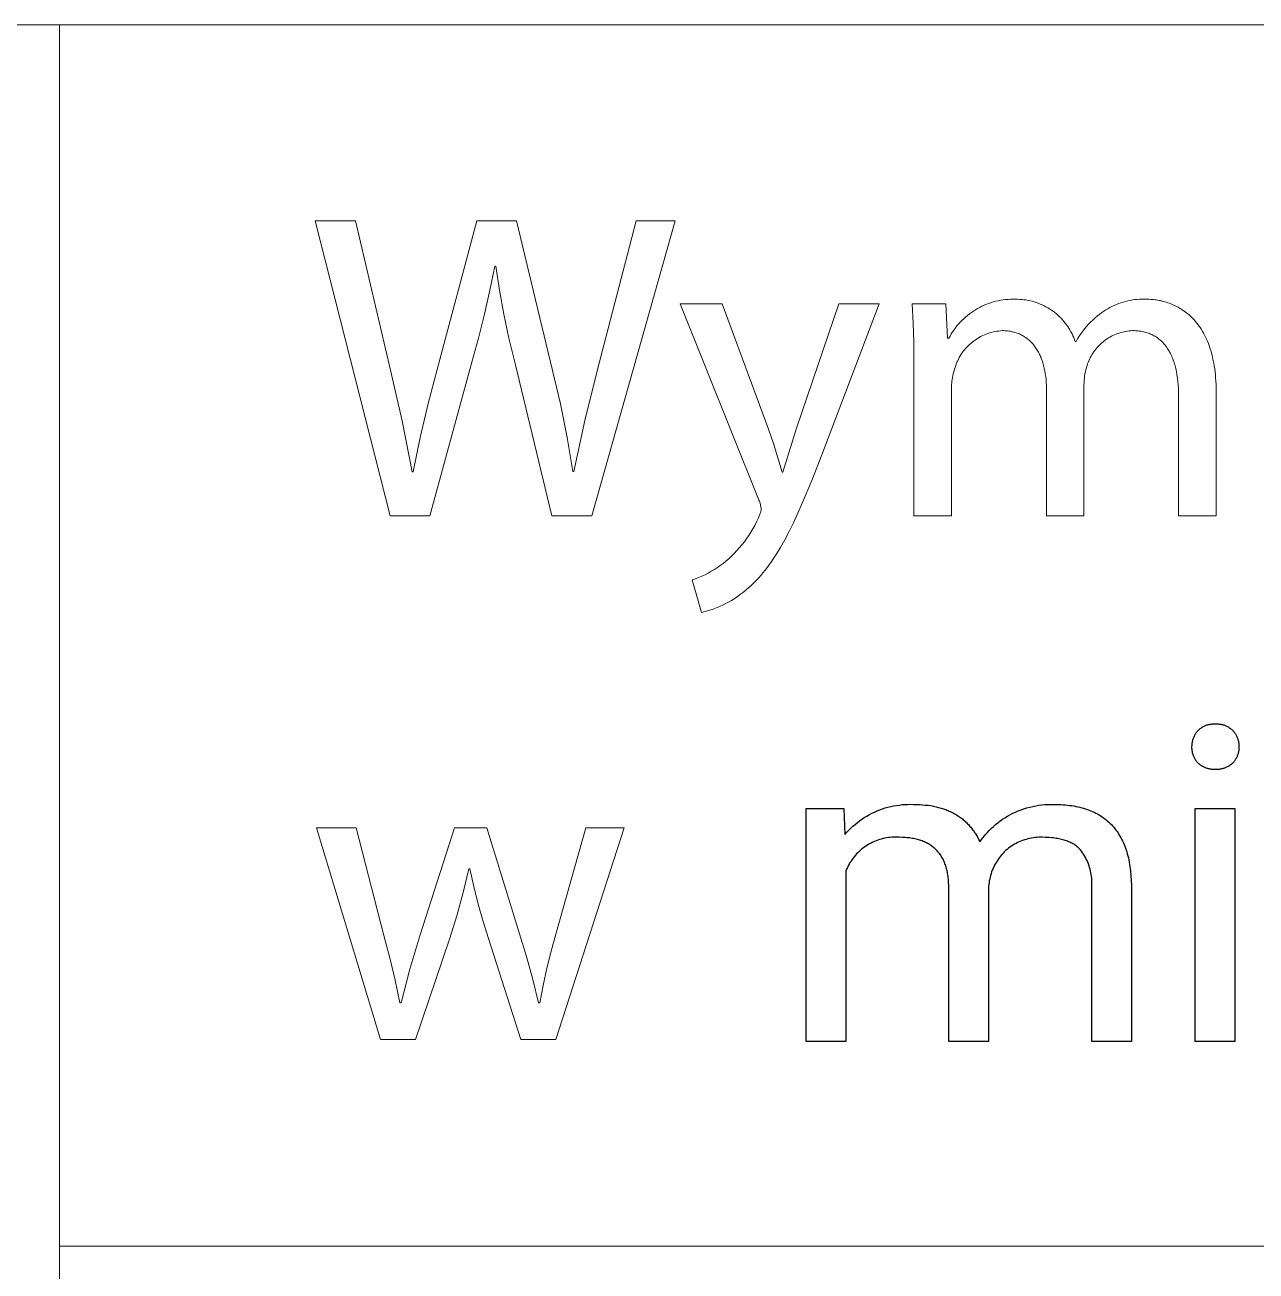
# Model space of a CAD drawing. Header units: millimetres. Extents: x -1893 to 2799, y -925 to 2353.
# Drawn here: x 2380.7 to 2512.9, y -533.9 to -400.1 of the extents above; entities that cross this region are included whole.
import ezdxf

# ---------------------------------------------------------------- set-up
doc = ezdxf.new("R2010")
doc.units = ezdxf.units.MM
doc.header["$MEASUREMENT"] = 0
doc.layers.add('Domyślny', color=7, linetype='Continuous', true_color=0x000000)

msp = doc.modelspace()

# ---------------------------------------------------------------- linework, layer by layer
at = {"layer": 'Domyślny', "color": 18, "lineweight": 15, "true_color": 0x000000}
for p, q in [((2794.13, -400.12), (1025.42, -400.12)), ((2384.37, -793.52), (2384.37, -400.12)), ((2419.89, -452.81), (2411.84, -421.15)), ((2411.84, -421.15), (2416.17, -421.15)), ((2416.17, -421.15), (2419.92, -437.17)), ((2424.95, -437.12), (2429.19, -421.15)), ((2429.19, -421.15), (2433.45, -421.15)), ((2433.45, -421.15), (2437.31, -437.21)), ((2450.5, -421.15), (2441.53, -452.81)), ((2442.14, -437.12), (2446.31, -421.15)), ((2446.31, -421.15), (2450.5, -421.15)), ((2431.11, -426), (2430.6, -428.6)), ((2431.22, -426), (2431.11, -426)), ((2431.62, -428.59), (2431.22, -426)), ((2430.6, -428.6), (2430.03, -431.18)), ((2432.09, -431.18), (2431.62, -428.59)), ((2459.44, -451.03), (2451.03, -430.07)), ((2451.03, -430.07), (2455.53, -430.07)), ((2455.53, -430.07), (2460.52, -443.51)), ((2463.53, -443.42), (2468.05, -430.07)), ((2472.41, -430.07), (2466.22, -446.28)), ((2468.05, -430.07), (2472.41, -430.07)), ((2476.04, -432.12), (2475.93, -430.07)), ((2475.93, -430.07), (2479.55, -430.07)), ((2479.55, -430.07), (2479.73, -433.75)), ((2482.51, -430.84), (2482.74, -430.7)), ((2482.74, -430.7), (2482.96, -430.57)), ((2482.96, -430.57), (2483.2, -430.44)), ((2483.2, -430.44), (2483.43, -430.32)), ((2483.43, -430.32), (2483.67, -430.21)), ((2483.67, -430.21), (2483.92, -430.11)), ((2483.92, -430.11), (2484.17, -430.02)), ((2484.17, -430.02), (2484.42, -429.93)), ((2484.42, -429.93), (2484.67, -429.86)), ((2484.67, -429.86), (2484.93, -429.79)), ((2484.93, -429.79), (2485.18, -429.73)), ((2485.18, -429.73), (2485.44, -429.68)), ((2485.44, -429.68), (2485.7, -429.64)), ((2485.7, -429.64), (2485.97, -429.61)), ((2485.97, -429.61), (2486.23, -429.58)), ((2486.23, -429.58), (2486.49, -429.57)), ((2486.49, -429.57), (2486.76, -429.56)), ((2486.76, -429.56), (2487.02, -429.57)), ((2487.02, -429.57), (2487.25, -429.57)), ((2487.25, -429.57), (2487.48, -429.58)), ((2487.48, -429.58), (2487.7, -429.59)), ((2487.7, -429.59), (2487.93, -429.62)), ((2487.93, -429.62), (2488.15, -429.65)), ((2488.15, -429.65), (2488.38, -429.69)), ((2488.38, -429.69), (2488.6, -429.73)), ((2488.6, -429.73), (2488.82, -429.79)), ((2488.82, -429.79), (2489.04, -429.85)), ((2489.04, -429.85), (2489.26, -429.92)), ((2489.26, -429.92), (2489.47, -430)), ((2489.47, -430), (2489.68, -430.08)), ((2489.68, -430.08), (2489.89, -430.17)), ((2489.89, -430.17), (2490.1, -430.27)), ((2490.1, -430.27), (2490.3, -430.37)), ((2490.3, -430.37), (2490.5, -430.49)), ((2490.5, -430.49), (2490.69, -430.6)), ((2490.69, -430.6), (2490.88, -430.73)), ((2490.88, -430.73), (2491.06, -430.86)), ((2496.5, -430.86), (2496.72, -430.72)), ((2496.72, -430.72), (2496.94, -430.59)), ((2496.94, -430.59), (2497.16, -430.46)), ((2497.16, -430.46), (2497.39, -430.34)), ((2497.39, -430.34), (2497.62, -430.24)), ((2497.62, -430.24), (2497.86, -430.13)), ((2497.86, -430.13), (2498.09, -430.04)), ((2498.09, -430.04), (2498.34, -429.95)), ((2498.34, -429.95), (2498.58, -429.88)), ((2498.58, -429.88), (2498.83, -429.81)), ((2498.83, -429.81), (2499.08, -429.75)), ((2499.08, -429.75), (2499.33, -429.69)), ((2499.33, -429.69), (2499.58, -429.65)), ((2499.58, -429.65), (2499.83, -429.61)), ((2499.83, -429.61), (2500.09, -429.59)), ((2500.09, -429.59), (2500.35, -429.57)), ((2500.35, -429.57), (2500.6, -429.56)), ((2500.6, -429.56), (2500.86, -429.56)), ((2500.86, -429.56), (2501.12, -429.57)), ((2501.12, -429.57), (2501.26, -429.57)), ((2501.26, -429.57), (2501.4, -429.57)), ((2501.4, -429.57), (2501.55, -429.58)), ((2501.55, -429.58), (2501.69, -429.59)), ((2501.69, -429.59), (2501.84, -429.6)), ((2501.84, -429.6), (2501.99, -429.62)), ((2501.99, -429.62), (2502.14, -429.64)), ((2502.14, -429.64), (2502.3, -429.66)), ((2502.3, -429.66), (2502.45, -429.69)), ((2502.45, -429.69), (2502.61, -429.72)), ((2502.61, -429.72), (2502.76, -429.76)), ((2502.76, -429.76), (2502.92, -429.8)), ((2502.92, -429.8), (2503.07, -429.84)), ((2503.07, -429.84), (2503.23, -429.89)), ((2503.23, -429.89), (2503.39, -429.94)), ((2503.39, -429.94), (2503.55, -429.99)), ((2503.55, -429.99), (2503.7, -430.05)), ((2503.7, -430.05), (2503.86, -430.12)), ((2503.86, -430.12), (2504.02, -430.19)), ((2504.02, -430.19), (2504.17, -430.26)), ((2504.17, -430.26), (2504.33, -430.34)), ((2504.33, -430.34), (2504.48, -430.42)), ((2504.48, -430.42), (2504.64, -430.51)), ((2504.64, -430.51), (2504.79, -430.6)), ((2504.79, -430.6), (2504.94, -430.7)), ((2504.94, -430.7), (2505.09, -430.8)), ((2505.09, -430.8), (2505.24, -430.91)), ((2430.03, -431.18), (2429.38, -433.76)), ((2432.64, -433.75), (2432.09, -431.18)), ((2476.11, -434.17), (2476.04, -432.12)), ((2480.92, -432.23), (2481.1, -432.03)), ((2481.1, -432.03), (2481.28, -431.84)), ((2481.28, -431.84), (2481.47, -431.66)), ((2481.47, -431.66), (2481.67, -431.48)), ((2481.67, -431.48), (2481.87, -431.31)), ((2481.87, -431.31), (2482.08, -431.15)), ((2482.08, -431.15), (2482.29, -430.99)), ((2482.29, -430.99), (2482.51, -430.84)), ((2491.06, -430.86), (2491.25, -431)), ((2491.25, -431), (2491.42, -431.14)), ((2491.42, -431.14), (2491.59, -431.29)), ((2491.59, -431.29), (2491.76, -431.45)), ((2491.76, -431.45), (2491.92, -431.61)), ((2491.92, -431.61), (2492.07, -431.77)), ((2492.07, -431.77), (2492.22, -431.95)), ((2492.22, -431.95), (2492.37, -432.12)), ((2492.37, -432.12), (2492.51, -432.3)), ((2494.88, -432.26), (2495.1, -432.02)), ((2495.1, -432.02), (2495.34, -431.8)), ((2495.34, -431.8), (2495.58, -431.57)), ((2495.58, -431.57), (2495.83, -431.36)), ((2495.83, -431.36), (2496.08, -431.16)), ((2496.08, -431.16), (2496.29, -431.01)), ((2496.29, -431.01), (2496.5, -430.86)), ((2505.24, -430.91), (2505.39, -431.02)), ((2505.39, -431.02), (2505.54, -431.14)), ((2505.54, -431.14), (2505.68, -431.26)), ((2505.68, -431.26), (2505.83, -431.39)), ((2505.83, -431.39), (2505.97, -431.53)), ((2505.97, -431.53), (2506.11, -431.67)), ((2506.11, -431.67), (2506.24, -431.82)), ((2506.24, -431.82), (2506.37, -431.97)), ((2506.37, -431.97), (2506.51, -432.13)), ((2506.51, -432.13), (2506.63, -432.3)), ((2480.01, -433.52), (2480.14, -433.29)), ((2480.14, -433.29), (2480.28, -433.07)), ((2480.28, -433.07), (2480.43, -432.85)), ((2480.43, -432.85), (2480.59, -432.64)), ((2480.59, -432.64), (2480.75, -432.43)), ((2480.75, -432.43), (2480.92, -432.23)), ((2483.53, -433.46), (2483.36, -433.55)), ((2483.71, -433.38), (2483.53, -433.46)), ((2483.89, -433.31), (2483.71, -433.38)), ((2484.07, -433.24), (2483.89, -433.31)), ((2484.26, -433.18), (2484.07, -433.24)), ((2484.45, -433.13), (2484.26, -433.18)), ((2484.64, -433.08), (2484.45, -433.13)), ((2484.83, -433.04), (2484.64, -433.08)), ((2485.02, -433), (2484.83, -433.04)), ((2485.21, -432.98), (2485.02, -433)), ((2485.41, -432.95), (2485.21, -432.98)), ((2485.6, -432.94), (2485.41, -432.95)), ((2485.75, -432.94), (2485.6, -432.94)), ((2485.89, -432.95), (2485.75, -432.94)), ((2486.03, -432.96), (2485.89, -432.95)), ((2486.17, -432.97), (2486.03, -432.96)), ((2486.31, -432.99), (2486.17, -432.97)), ((2486.45, -433.01), (2486.31, -432.99)), ((2486.58, -433.03), (2486.45, -433.01)), ((2486.71, -433.06), (2486.58, -433.03)), ((2486.84, -433.09), (2486.71, -433.06)), ((2486.97, -433.13), (2486.84, -433.09)), ((2487.09, -433.17), (2486.97, -433.13)), ((2487.21, -433.21), (2487.09, -433.17)), ((2487.33, -433.25), (2487.21, -433.21)), ((2487.45, -433.3), (2487.33, -433.25)), ((2487.56, -433.35), (2487.45, -433.3)), ((2487.67, -433.41), (2487.56, -433.35)), ((2487.78, -433.47), (2487.67, -433.41)), ((2487.89, -433.53), (2487.78, -433.47)), ((2492.51, -432.3), (2492.64, -432.49)), ((2492.64, -432.49), (2492.76, -432.68)), ((2492.76, -432.68), (2492.88, -432.87)), ((2492.88, -432.87), (2492.99, -433.07)), ((2492.99, -433.07), (2493.1, -433.27)), ((2493.1, -433.27), (2493.19, -433.48)), ((2493.19, -433.48), (2493.28, -433.69)), ((2493.87, -433.55), (2494.06, -433.28)), ((2494.06, -433.28), (2494.25, -433.01)), ((2494.25, -433.01), (2494.45, -432.76)), ((2494.45, -432.76), (2494.66, -432.5)), ((2494.66, -432.5), (2494.88, -432.26)), ((2497.49, -433.47), (2497.33, -433.55)), ((2497.66, -433.39), (2497.49, -433.47)), ((2497.83, -433.32), (2497.66, -433.39)), ((2498, -433.26), (2497.83, -433.32)), ((2498.17, -433.2), (2498, -433.26)), ((2498.34, -433.14), (2498.17, -433.2)), ((2498.52, -433.1), (2498.34, -433.14)), ((2498.7, -433.06), (2498.52, -433.1)), ((2498.88, -433.02), (2498.7, -433.06)), ((2499.06, -432.99), (2498.88, -433.02)), ((2499.24, -432.97), (2499.06, -432.99)), ((2499.42, -432.95), (2499.24, -432.97)), ((2499.6, -432.94), (2499.42, -432.95)), ((2499.76, -432.94), (2499.6, -432.94)), ((2499.91, -432.95), (2499.76, -432.94)), ((2500.06, -432.96), (2499.91, -432.95)), ((2500.21, -432.97), (2500.06, -432.96)), ((2500.35, -432.99), (2500.21, -432.97)), ((2500.49, -433.01), (2500.35, -432.99)), ((2500.63, -433.03), (2500.49, -433.01)), ((2500.77, -433.06), (2500.63, -433.03)), ((2500.91, -433.09), (2500.77, -433.06)), ((2501.04, -433.13), (2500.91, -433.09)), ((2501.17, -433.17), (2501.04, -433.13)), ((2501.3, -433.21), (2501.17, -433.17)), ((2501.42, -433.26), (2501.3, -433.21)), ((2501.54, -433.31), (2501.42, -433.26)), ((2501.66, -433.36), (2501.54, -433.31)), ((2501.78, -433.42), (2501.66, -433.36)), ((2501.9, -433.48), (2501.78, -433.42)), ((2502.01, -433.55), (2501.9, -433.48)), ((2506.63, -432.3), (2506.76, -432.47)), ((2506.76, -432.47), (2506.88, -432.65)), ((2506.88, -432.65), (2507, -432.83)), ((2507, -432.83), (2507.12, -433.02)), ((2507.12, -433.02), (2507.23, -433.22)), ((2507.23, -433.22), (2507.34, -433.42)), ((2507.34, -433.42), (2507.44, -433.63)), ((2429.38, -433.76), (2428.67, -436.31)), ((2433.26, -436.31), (2432.64, -433.75)), ((2476.12, -436.22), (2476.11, -434.17)), ((2479.73, -433.75), (2479.88, -433.75)), ((2479.88, -433.75), (2480.01, -433.52)), ((2481.81, -434.72), (2481.68, -434.86)), ((2481.94, -434.58), (2481.81, -434.72)), ((2482.08, -434.44), (2481.94, -434.58)), ((2482.23, -434.31), (2482.08, -434.44)), ((2482.38, -434.18), (2482.23, -434.31)), ((2482.53, -434.06), (2482.38, -434.18)), ((2482.69, -433.95), (2482.53, -434.06)), ((2482.85, -433.84), (2482.69, -433.95)), ((2483.02, -433.74), (2482.85, -433.84)), ((2483.18, -433.64), (2483.02, -433.74)), ((2483.36, -433.55), (2483.18, -433.64)), ((2488, -433.59), (2487.89, -433.53)), ((2488.1, -433.66), (2488, -433.59)), ((2488.2, -433.73), (2488.1, -433.66)), ((2488.3, -433.81), (2488.2, -433.73)), ((2488.4, -433.89), (2488.3, -433.81)), ((2488.49, -433.97), (2488.4, -433.89)), ((2488.58, -434.05), (2488.49, -433.97)), ((2488.67, -434.13), (2488.58, -434.05)), ((2488.76, -434.22), (2488.67, -434.13)), ((2488.84, -434.32), (2488.76, -434.22)), ((2488.93, -434.41), (2488.84, -434.32)), ((2489.01, -434.51), (2488.93, -434.41)), ((2489.08, -434.61), (2489.01, -434.51)), ((2489.16, -434.71), (2489.08, -434.61)), ((2489.23, -434.82), (2489.16, -434.71)), ((2489.3, -434.92), (2489.23, -434.82)), ((2493.28, -433.69), (2493.37, -433.9)), ((2493.37, -433.9), (2493.44, -434.11)), ((2493.44, -434.11), (2493.54, -434.11)), ((2493.54, -434.11), (2493.7, -433.83)), ((2493.7, -433.83), (2493.87, -433.55)), ((2495.77, -434.79), (2495.65, -434.93)), ((2495.89, -434.66), (2495.77, -434.79)), ((2496.01, -434.52), (2495.89, -434.66)), ((2496.15, -434.4), (2496.01, -434.52)), ((2496.28, -434.27), (2496.15, -434.4)), ((2496.42, -434.16), (2496.28, -434.27)), ((2496.56, -434.04), (2496.42, -434.16)), ((2496.71, -433.93), (2496.56, -434.04)), ((2496.86, -433.83), (2496.71, -433.93)), ((2497.01, -433.73), (2496.86, -433.83)), ((2497.17, -433.64), (2497.01, -433.73)), ((2497.33, -433.55), (2497.17, -433.64)), ((2502.12, -433.61), (2502.01, -433.55)), ((2502.23, -433.69), (2502.12, -433.61)), ((2502.33, -433.76), (2502.23, -433.69)), ((2502.43, -433.84), (2502.33, -433.76)), ((2502.53, -433.92), (2502.43, -433.84)), ((2502.63, -434.01), (2502.53, -433.92)), ((2502.73, -434.09), (2502.63, -434.01)), ((2502.82, -434.19), (2502.73, -434.09)), ((2502.91, -434.28), (2502.82, -434.19)), ((2503, -434.38), (2502.91, -434.28)), ((2503.08, -434.48), (2503, -434.38)), ((2503.16, -434.59), (2503.08, -434.48)), ((2503.24, -434.69), (2503.16, -434.59)), ((2503.32, -434.81), (2503.24, -434.69)), ((2503.4, -434.92), (2503.32, -434.81)), ((2507.44, -433.63), (2507.55, -433.85)), ((2507.55, -433.85), (2507.64, -434.08)), ((2507.64, -434.08), (2507.74, -434.31)), ((2507.74, -434.31), (2507.83, -434.55)), ((2507.83, -434.55), (2507.91, -434.8)), ((2507.91, -434.8), (2507.99, -435.05)), ((2480.91, -435.99), (2480.83, -436.17)), ((2481, -435.82), (2480.91, -435.99)), ((2481.1, -435.65), (2481, -435.82)), ((2481.21, -435.48), (2481.1, -435.65)), ((2481.31, -435.32), (2481.21, -435.48)), ((2481.43, -435.16), (2481.31, -435.32)), ((2481.55, -435.01), (2481.43, -435.16)), ((2481.68, -434.86), (2481.55, -435.01)), ((2489.37, -435.03), (2489.3, -434.92)), ((2489.44, -435.15), (2489.37, -435.03)), ((2489.5, -435.26), (2489.44, -435.15)), ((2489.56, -435.38), (2489.5, -435.26)), ((2489.62, -435.5), (2489.56, -435.38)), ((2489.68, -435.62), (2489.62, -435.5)), ((2489.73, -435.75), (2489.68, -435.62)), ((2489.79, -435.87), (2489.73, -435.75)), ((2489.84, -436), (2489.79, -435.87)), ((2489.88, -436.14), (2489.84, -436)), ((2489.93, -436.27), (2489.88, -436.14)), ((2494.97, -436.01), (2494.9, -436.18)), ((2495.06, -435.85), (2494.97, -436.01)), ((2495.14, -435.69), (2495.06, -435.85)), ((2495.23, -435.53), (2495.14, -435.69)), ((2495.33, -435.37), (2495.23, -435.53)), ((2495.43, -435.22), (2495.33, -435.37)), ((2495.54, -435.08), (2495.43, -435.22)), ((2495.65, -434.93), (2495.54, -435.08)), ((2503.47, -435.04), (2503.4, -434.92)), ((2503.54, -435.16), (2503.47, -435.04)), ((2503.61, -435.28), (2503.54, -435.16)), ((2503.67, -435.41), (2503.61, -435.28)), ((2503.74, -435.54), (2503.67, -435.41)), ((2503.8, -435.67), (2503.74, -435.54)), ((2503.86, -435.81), (2503.8, -435.67)), ((2503.91, -435.95), (2503.86, -435.81)), ((2503.97, -436.09), (2503.91, -435.95)), ((2504.02, -436.24), (2503.97, -436.09)), ((2507.99, -435.05), (2508.07, -435.31)), ((2508.07, -435.31), (2508.14, -435.58)), ((2508.14, -435.58), (2508.2, -435.86)), ((2508.2, -435.86), (2508.26, -436.14)), ((2508.26, -436.14), (2508.32, -436.43)), ((2419.92, -437.17), (2421.16, -442.62)), ((2423.98, -440.76), (2424.95, -437.12)), ((2428.67, -436.31), (2424.15, -452.81)), ((2437.25, -452.81), (2433.26, -436.31)), ((2437.31, -437.21), (2438.16, -440.8)), ((2440.8, -442.57), (2442.14, -437.12)), ((2476.12, -452.81), (2476.12, -436.22)), ((2480.38, -437.44), (2480.33, -437.62)), ((2480.43, -437.26), (2480.38, -437.44)), ((2480.49, -437.08), (2480.43, -437.26)), ((2480.55, -436.89), (2480.49, -437.08)), ((2480.61, -436.71), (2480.55, -436.89)), ((2480.67, -436.52), (2480.61, -436.71)), ((2480.75, -436.34), (2480.67, -436.52)), ((2480.83, -436.17), (2480.75, -436.34)), ((2489.97, -436.41), (2489.93, -436.27)), ((2490.01, -436.54), (2489.97, -436.41)), ((2490.05, -436.68), (2490.01, -436.54)), ((2490.09, -436.83), (2490.05, -436.68)), ((2490.12, -436.97), (2490.09, -436.83)), ((2490.15, -437.12), (2490.12, -436.97)), ((2490.18, -437.26), (2490.15, -437.12)), ((2490.23, -437.57), (2490.18, -437.26)), ((2494.54, -437.37), (2494.49, -437.59)), ((2494.59, -437.14), (2494.54, -437.37)), ((2494.64, -436.91), (2494.59, -437.14)), ((2494.71, -436.69), (2494.64, -436.91)), ((2494.77, -436.52), (2494.71, -436.69)), ((2494.83, -436.35), (2494.77, -436.52)), ((2494.9, -436.18), (2494.83, -436.35)), ((2504.07, -436.38), (2504.02, -436.24)), ((2504.11, -436.54), (2504.07, -436.38)), ((2504.16, -436.69), (2504.11, -436.54)), ((2504.2, -436.85), (2504.16, -436.69)), ((2504.24, -437.01), (2504.2, -436.85)), ((2504.27, -437.17), (2504.24, -437.01)), ((2504.31, -437.34), (2504.27, -437.17)), ((2504.37, -437.68), (2504.31, -437.34)), ((2508.32, -436.43), (2508.37, -436.73)), ((2508.37, -436.73), (2508.42, -437.04)), ((2508.42, -437.04), (2508.46, -437.35)), ((2508.46, -437.35), (2508.49, -437.68)), ((2480.17, -438.72), (2480.16, -438.91)), ((2480.18, -438.54), (2480.17, -438.72)), ((2480.2, -438.35), (2480.18, -438.54)), ((2480.22, -438.17), (2480.2, -438.35)), ((2480.25, -437.98), (2480.22, -438.17)), ((2480.29, -437.8), (2480.25, -437.98)), ((2480.33, -437.62), (2480.29, -437.8)), ((2490.28, -437.87), (2490.23, -437.57)), ((2490.31, -438.19), (2490.28, -437.87)), ((2490.33, -438.51), (2490.31, -438.19)), ((2490.35, -438.84), (2490.33, -438.51)), ((2494.39, -438.52), (2494.38, -438.75)), ((2494.38, -438.75), (2494.38, -452.81)), ((2494.4, -438.29), (2494.39, -438.52)), ((2494.43, -438.06), (2494.4, -438.29)), ((2494.45, -437.82), (2494.43, -438.06)), ((2494.49, -437.59), (2494.45, -437.82)), ((2504.42, -438.03), (2504.37, -437.68)), ((2504.46, -438.39), (2504.42, -438.03)), ((2504.49, -438.76), (2504.46, -438.39)), ((2504.52, -439.14), (2504.49, -438.76)), ((2508.49, -437.68), (2508.52, -438.01)), ((2508.52, -438.01), (2508.54, -438.35)), ((2508.54, -438.35), (2508.56, -438.7)), ((2508.56, -438.7), (2508.56, -439.06)), ((2480.16, -438.91), (2480.16, -439.1)), ((2480.16, -439.1), (2480.16, -452.81)), ((2490.35, -439.17), (2490.35, -438.84)), ((2490.35, -452.81), (2490.35, -439.17)), ((2504.53, -439.54), (2504.52, -439.14)), ((2504.54, -439.94), (2504.53, -439.54)), ((2504.54, -452.81), (2504.54, -439.94)), ((2508.56, -439.06), (2508.57, -439.42)), ((2508.57, -439.42), (2508.57, -452.81)), ((2423.11, -444.42), (2423.98, -440.76)), ((2438.16, -440.8), (2438.89, -444.42)), ((2421.16, -442.62), (2422.26, -448.1)), ((2439.61, -448.06), (2440.8, -442.57)), ((2460.52, -443.51), (2461.04, -445.04)), ((2462.06, -448.15), (2463.53, -443.42)), ((2422.36, -448.1), (2423.11, -444.42)), ((2438.89, -444.42), (2439.51, -448.06)), ((2461.04, -445.04), (2461.52, -446.59)), ((2461.52, -446.59), (2461.97, -448.15)), ((2466.22, -446.28), (2465.15, -449.03)), ((2422.26, -448.1), (2422.36, -448.1)), ((2439.51, -448.06), (2439.61, -448.06)), ((2461.97, -448.15), (2462.06, -448.15)), ((2465.15, -449.03), (2464.14, -451.45)), ((2459.49, -451.14), (2459.44, -451.03)), ((2459.53, -451.26), (2459.49, -451.14)), ((2459.57, -451.37), (2459.53, -451.26)), ((2459.6, -451.49), (2459.57, -451.37)), ((2459.64, -451.61), (2459.6, -451.49)), ((2459.66, -451.74), (2459.64, -451.61)), ((2459.69, -451.86), (2459.66, -451.74)), ((2459.71, -451.98), (2459.69, -451.86)), ((2459.69, -452.29), (2459.71, -452.2)), ((2459.72, -452.1), (2459.71, -451.98)), ((2459.71, -452.2), (2459.72, -452.1)), ((2464.14, -451.45), (2463.66, -452.54)), ((2424.15, -452.81), (2419.89, -452.81)), ((2441.53, -452.81), (2437.25, -452.81)), ((2459.03, -453.85), (2459.22, -453.48)), ((2459.22, -453.48), (2459.39, -453.1)), ((2459.39, -453.1), (2459.44, -453.02)), ((2459.44, -453.02), (2459.48, -452.93)), ((2459.48, -452.93), (2459.52, -452.84)), ((2459.52, -452.84), (2459.56, -452.76)), ((2459.56, -452.76), (2459.59, -452.66)), ((2459.59, -452.66), (2459.62, -452.57)), ((2459.62, -452.57), (2459.65, -452.48)), ((2459.65, -452.48), (2459.67, -452.39)), ((2459.67, -452.39), (2459.69, -452.29)), ((2463.66, -452.54), (2463.19, -453.56)), ((2480.16, -452.81), (2476.12, -452.81)), ((2494.38, -452.81), (2490.35, -452.81)), ((2508.57, -452.81), (2504.54, -452.81)), ((2458.4, -454.92), (2458.62, -454.57)), ((2458.62, -454.57), (2458.83, -454.21)), ((2458.83, -454.21), (2459.03, -453.85)), ((2462.72, -454.52), (2462.26, -455.4)), ((2463.19, -453.56), (2462.72, -454.52)), ((2457.4, -456.24), (2457.66, -455.92)), ((2457.66, -455.92), (2457.92, -455.6)), ((2457.92, -455.6), (2458.16, -455.26)), ((2458.16, -455.26), (2458.4, -454.92)), ((2461.79, -456.23), (2461.56, -456.62)), ((2462.26, -455.4), (2461.79, -456.23)), ((2455.92, -457.7), (2456.24, -457.43)), ((2456.24, -457.43), (2456.54, -457.14)), ((2456.54, -457.14), (2456.84, -456.85)), ((2456.84, -456.85), (2457.12, -456.55)), ((2457.12, -456.55), (2457.4, -456.24)), ((2461.1, -457.35), (2460.87, -457.7)), ((2461.33, -456.99), (2461.1, -457.35)), ((2461.56, -456.62), (2461.33, -456.99)), ((2454.04, -458.97), (2454.37, -458.78)), ((2454.37, -458.78), (2454.7, -458.59)), ((2454.7, -458.59), (2455.02, -458.38)), ((2455.02, -458.38), (2455.33, -458.16)), ((2455.33, -458.16), (2455.63, -457.94)), ((2455.63, -457.94), (2455.92, -457.7)), ((2460.16, -458.66), (2459.92, -458.96)), ((2460.4, -458.35), (2460.16, -458.66)), ((2460.63, -458.03), (2460.4, -458.35)), ((2460.87, -457.7), (2460.63, -458.03)), ((2452.3, -459.71), (2452.66, -459.59)), ((2453.33, -463.2), (2452.3, -459.71)), ((2452.66, -459.59), (2453.01, -459.45)), ((2453.01, -459.45), (2453.36, -459.3)), ((2453.36, -459.3), (2453.7, -459.14)), ((2453.7, -459.14), (2454.04, -458.97)), ((2458.93, -460.03), (2458.67, -460.28)), ((2459.18, -459.78), (2458.93, -460.03)), ((2459.43, -459.52), (2459.18, -459.78)), ((2459.68, -459.24), (2459.43, -459.52)), ((2459.92, -458.96), (2459.68, -459.24)), ((2457.2, -461.48), (2456.88, -461.69)), ((2457.52, -461.25), (2457.2, -461.48)), ((2457.82, -461.02), (2457.52, -461.25)), ((2458.12, -460.77), (2457.82, -461.02)), ((2458.41, -460.51), (2458.12, -460.77)), ((2458.67, -460.28), (2458.41, -460.51)), ((2454.45, -462.88), (2454.08, -463)), ((2454.81, -462.74), (2454.45, -462.88)), ((2455.17, -462.6), (2454.81, -462.74)), ((2455.52, -462.44), (2455.17, -462.6)), ((2455.87, -462.27), (2455.52, -462.44)), ((2456.21, -462.09), (2455.87, -462.27)), ((2456.55, -461.9), (2456.21, -462.09)), ((2456.88, -461.69), (2456.55, -461.9)), ((2453.71, -463.1), (2453.33, -463.2)), ((2454.08, -463), (2453.71, -463.1)), ((2418.85, -509.06), (2411.99, -486.33)), ((2411.99, -486.33), (2416.23, -486.33)), ((2416.23, -486.33), (2419.21, -497.87)), ((2423.07, -497.92), (2426.79, -486.33)), ((2426.79, -486.33), (2430.26, -486.33)), ((2430.26, -486.33), (2433.77, -497.69)), ((2437.68, -497.73), (2440.91, -486.33)), ((2445.01, -486.33), (2437.68, -509.06)), ((2440.91, -486.33), (2445.01, -486.33)), ((2428.34, -490.73), (2427.74, -493.27)), ((2428.43, -490.73), (2428.34, -490.73)), ((2428.86, -492.62), (2428.43, -490.73)), ((2427.74, -493.27), (2427.05, -495.78)), ((2429.34, -494.5), (2428.86, -492.62)), ((2429.87, -496.36), (2429.34, -494.5)), ((2427.05, -495.78), (2426.27, -498.27)), ((2430.45, -498.2), (2429.87, -496.36)), ((2433.77, -497.69), (2434.52, -500.14)), ((2419.21, -497.87), (2419.85, -500.27)), ((2422, -501.5), (2423.07, -497.92)), ((2426.27, -498.27), (2422.6, -509.06)), ((2433.93, -509.06), (2430.45, -498.2)), ((2437.17, -499.56), (2437.68, -497.73)), ((2419.85, -500.27), (2420.42, -502.68)), ((2434.52, -500.14), (2435.2, -502.62)), ((2436.71, -501.4), (2437.17, -499.56)), ((2421.06, -505.11), (2422, -501.5)), ((2436.3, -503.25), (2436.71, -501.4)), ((2420.42, -502.68), (2420.93, -505.11)), ((2435.2, -502.62), (2435.81, -505.11)), ((2435.95, -505.11), (2436.3, -503.25)), ((2420.93, -505.11), (2421.06, -505.11)), ((2435.81, -505.11), (2435.95, -505.11)), ((2422.6, -509.06), (2418.85, -509.06)), ((2437.68, -509.06), (2433.93, -509.06)), ((2384.37, -531.23), (2794.13, -531.23))]:
    msp.add_line(p, q, dxfattribs=at)
at = {"layer": 'Domyślny'}
for p, q in [((2506.32, -476.31), (2506.36, -476.23)), ((2506.36, -476.23), (2506.41, -476.16)), ((2506.41, -476.16), (2506.46, -476.09)), ((2506.46, -476.09), (2506.51, -476.02)), ((2506.51, -476.02), (2506.56, -475.95)), ((2506.56, -475.95), (2506.62, -475.89)), ((2506.62, -475.89), (2506.68, -475.83)), ((2506.68, -475.83), (2506.74, -475.77)), ((2506.74, -475.77), (2506.8, -475.72)), ((2506.8, -475.72), (2506.86, -475.67)), ((2506.86, -475.67), (2506.93, -475.62)), ((2506.93, -475.62), (2507, -475.57)), ((2507, -475.57), (2507.07, -475.52)), ((2507.07, -475.52), (2507.14, -475.48)), ((2507.14, -475.48), (2507.21, -475.44)), ((2507.21, -475.44), (2507.29, -475.4)), ((2507.29, -475.4), (2507.36, -475.37)), ((2507.36, -475.37), (2507.44, -475.34)), ((2507.44, -475.34), (2507.51, -475.31)), ((2507.51, -475.31), (2507.59, -475.28)), ((2507.59, -475.28), (2507.67, -475.26)), ((2507.67, -475.26), (2507.75, -475.24)), ((2507.75, -475.24), (2507.83, -475.22)), ((2507.83, -475.22), (2507.91, -475.2)), ((2507.91, -475.2), (2508, -475.19)), ((2508, -475.19), (2508.08, -475.18)), ((2508.08, -475.18), (2508.16, -475.17)), ((2508.16, -475.17), (2508.24, -475.17)), ((2508.24, -475.17), (2508.33, -475.17)), ((2508.33, -475.17), (2508.41, -475.17)), ((2508.41, -475.17), (2508.49, -475.17)), ((2508.49, -475.17), (2508.58, -475.17)), ((2508.58, -475.17), (2508.66, -475.17)), ((2508.66, -475.17), (2508.74, -475.17)), ((2508.74, -475.17), (2508.82, -475.17)), ((2508.82, -475.17), (2508.91, -475.18)), ((2508.91, -475.18), (2508.99, -475.19)), ((2508.99, -475.19), (2509.07, -475.2)), ((2509.07, -475.2), (2509.15, -475.22)), ((2509.15, -475.22), (2509.24, -475.24)), ((2509.24, -475.24), (2509.32, -475.26)), ((2509.32, -475.26), (2509.4, -475.28)), ((2509.4, -475.28), (2509.47, -475.31)), ((2509.47, -475.31), (2509.55, -475.34)), ((2509.55, -475.34), (2509.63, -475.37)), ((2509.63, -475.37), (2509.7, -475.4)), ((2509.7, -475.4), (2509.78, -475.44)), ((2509.78, -475.44), (2509.85, -475.48)), ((2509.85, -475.48), (2509.92, -475.52)), ((2509.92, -475.52), (2509.99, -475.57)), ((2509.99, -475.57), (2510.06, -475.62)), ((2510.06, -475.62), (2510.13, -475.67)), ((2510.13, -475.67), (2510.19, -475.72)), ((2510.19, -475.72), (2510.26, -475.77)), ((2510.26, -475.77), (2510.32, -475.83)), ((2510.32, -475.83), (2510.38, -475.89)), ((2510.38, -475.89), (2510.43, -475.95)), ((2510.43, -475.95), (2510.49, -476.02)), ((2510.49, -476.02), (2510.54, -476.09)), ((2510.54, -476.09), (2510.59, -476.16)), ((2510.59, -476.16), (2510.64, -476.23)), ((2510.64, -476.23), (2510.68, -476.31)), ((2505.98, -477.55), (2505.99, -477.46)), ((2505.98, -477.63), (2505.98, -477.55)), ((2505.98, -477.71), (2505.98, -477.63)), ((2505.99, -477.37), (2506, -477.29)), ((2505.99, -477.46), (2505.99, -477.37)), ((2506, -477.29), (2506.01, -477.2)), ((2506.01, -477.2), (2506.02, -477.12)), ((2506.02, -477.12), (2506.04, -477.03)), ((2506.04, -477.03), (2506.06, -476.95)), ((2506.06, -476.95), (2506.08, -476.86)), ((2506.08, -476.86), (2506.11, -476.78)), ((2506.11, -476.78), (2506.13, -476.7)), ((2506.13, -476.7), (2506.17, -476.62)), ((2506.17, -476.62), (2506.2, -476.54)), ((2506.2, -476.54), (2506.24, -476.46)), ((2506.24, -476.46), (2506.27, -476.38)), ((2506.27, -476.38), (2506.32, -476.31)), ((2510.68, -476.31), (2510.73, -476.38)), ((2510.73, -476.38), (2510.76, -476.46)), ((2510.76, -476.46), (2510.8, -476.54)), ((2510.8, -476.54), (2510.84, -476.62)), ((2510.84, -476.62), (2510.87, -476.7)), ((2510.87, -476.7), (2510.9, -476.78)), ((2510.9, -476.78), (2510.92, -476.86)), ((2510.92, -476.86), (2510.94, -476.94)), ((2510.94, -476.94), (2510.96, -477.03)), ((2510.96, -477.03), (2510.98, -477.11)), ((2510.98, -477.11), (2511, -477.2)), ((2511, -477.2), (2511.01, -477.29)), ((2511.01, -477.29), (2511.01, -477.37)), ((2511.01, -477.37), (2511.02, -477.46)), ((2511.02, -477.46), (2511.02, -477.54)), ((2511.02, -477.54), (2511.02, -477.63)), ((2511.02, -477.63), (2511.02, -477.71)), ((2505.98, -477.79), (2505.98, -477.71)), ((2505.99, -477.88), (2505.98, -477.79)), ((2506, -477.96), (2505.99, -477.88)), ((2506, -478.04), (2506, -477.96)), ((2506.02, -478.12), (2506, -478.04)), ((2506.03, -478.2), (2506.02, -478.12)), ((2506.05, -478.28), (2506.03, -478.2)), ((2506.07, -478.36), (2506.05, -478.28)), ((2506.09, -478.44), (2506.07, -478.36)), ((2506.12, -478.52), (2506.09, -478.44)), ((2506.15, -478.59), (2506.12, -478.52)), ((2506.18, -478.67), (2506.15, -478.59)), ((2506.21, -478.74), (2506.18, -478.67)), ((2506.25, -478.82), (2506.21, -478.74)), ((2506.29, -478.89), (2506.25, -478.82)), ((2506.33, -478.96), (2506.29, -478.89)), ((2506.37, -479.03), (2506.33, -478.96)), ((2510.67, -478.96), (2510.63, -479.03)), ((2510.71, -478.89), (2510.67, -478.96)), ((2510.75, -478.82), (2510.71, -478.89)), ((2510.79, -478.74), (2510.75, -478.82)), ((2510.82, -478.67), (2510.79, -478.74)), ((2510.85, -478.59), (2510.82, -478.67)), ((2510.88, -478.52), (2510.85, -478.59)), ((2510.91, -478.44), (2510.88, -478.52)), ((2510.93, -478.36), (2510.91, -478.44)), ((2510.95, -478.28), (2510.93, -478.36)), ((2510.97, -478.2), (2510.95, -478.28)), ((2510.99, -478.12), (2510.97, -478.2)), ((2511, -478.04), (2510.99, -478.12)), ((2511.01, -477.96), (2511, -478.04)), ((2511.02, -477.88), (2511.01, -477.96)), ((2511.02, -477.71), (2511.02, -477.8)), ((2511.02, -477.8), (2511.02, -477.88)), ((2506.41, -479.1), (2506.37, -479.03)), ((2506.46, -479.16), (2506.41, -479.1)), ((2506.51, -479.23), (2506.46, -479.16)), ((2506.56, -479.29), (2506.51, -479.23)), ((2506.62, -479.35), (2506.56, -479.29)), ((2506.68, -479.41), (2506.62, -479.35)), ((2506.74, -479.46), (2506.68, -479.41)), ((2506.8, -479.52), (2506.74, -479.46)), ((2506.87, -479.57), (2506.8, -479.52)), ((2506.93, -479.62), (2506.87, -479.57)), ((2507, -479.66), (2506.93, -479.62)), ((2507.07, -479.7), (2507, -479.66)), ((2507.14, -479.75), (2507.07, -479.7)), ((2507.22, -479.78), (2507.14, -479.75)), ((2507.29, -479.82), (2507.22, -479.78)), ((2507.37, -479.85), (2507.29, -479.82)), ((2507.44, -479.88), (2507.37, -479.85)), ((2507.52, -479.91), (2507.44, -479.88)), ((2507.6, -479.94), (2507.52, -479.91)), ((2507.68, -479.96), (2507.6, -479.94)), ((2507.76, -479.98), (2507.68, -479.96)), ((2507.84, -480), (2507.76, -479.98)), ((2507.92, -480.01), (2507.84, -480)), ((2508, -480.03), (2507.92, -480.01)), ((2508.08, -480.04), (2508, -480.03)), ((2508.16, -480.04), (2508.08, -480.04)), ((2508.25, -480.05), (2508.16, -480.04)), ((2508.33, -480.05), (2508.25, -480.05)), ((2508.41, -480.05), (2508.33, -480.05)), ((2508.49, -480.04), (2508.41, -480.05)), ((2508.57, -480.05), (2508.49, -480.04)), ((2508.66, -480.05), (2508.57, -480.05)), ((2508.74, -480.05), (2508.66, -480.05)), ((2508.82, -480.04), (2508.74, -480.05)), ((2508.91, -480.04), (2508.82, -480.04)), ((2508.99, -480.03), (2508.91, -480.04)), ((2509.07, -480.01), (2508.99, -480.03)), ((2509.15, -480), (2509.07, -480.01)), ((2509.23, -479.98), (2509.15, -480)), ((2509.31, -479.96), (2509.23, -479.98)), ((2509.39, -479.94), (2509.31, -479.96)), ((2509.47, -479.91), (2509.39, -479.94)), ((2509.55, -479.88), (2509.47, -479.91)), ((2509.62, -479.85), (2509.55, -479.88)), ((2509.7, -479.82), (2509.62, -479.85)), ((2509.77, -479.78), (2509.7, -479.82)), ((2509.85, -479.75), (2509.77, -479.78)), ((2509.92, -479.7), (2509.85, -479.75)), ((2509.99, -479.66), (2509.92, -479.7)), ((2510.06, -479.61), (2509.99, -479.66)), ((2510.13, -479.57), (2510.06, -479.61)), ((2510.19, -479.52), (2510.13, -479.57)), ((2510.26, -479.46), (2510.19, -479.52)), ((2510.32, -479.41), (2510.26, -479.46)), ((2510.38, -479.35), (2510.32, -479.41)), ((2510.43, -479.29), (2510.38, -479.35)), ((2510.49, -479.23), (2510.43, -479.29)), ((2510.54, -479.16), (2510.49, -479.23)), ((2510.58, -479.1), (2510.54, -479.16)), ((2510.63, -479.03), (2510.58, -479.1)), ((2464.57, -509.25), (2464.57, -484.25)), ((2464.57, -484.25), (2468.6, -484.25)), ((2468.6, -484.25), (2468.71, -487.04)), ((2472.46, -484.39), (2472.75, -484.28)), ((2472.75, -484.28), (2473.05, -484.19)), ((2473.05, -484.19), (2473.34, -484.11)), ((2473.34, -484.11), (2473.64, -484.03)), ((2473.64, -484.03), (2473.95, -483.97)), ((2473.95, -483.97), (2474.25, -483.91)), ((2474.25, -483.91), (2474.56, -483.87)), ((2474.56, -483.87), (2474.86, -483.83)), ((2474.86, -483.83), (2475.17, -483.81)), ((2475.17, -483.81), (2475.48, -483.8)), ((2475.48, -483.8), (2475.79, -483.79)), ((2475.79, -483.79), (2476.1, -483.8)), ((2476.1, -483.8), (2476.42, -483.81)), ((2476.42, -483.81), (2476.74, -483.82)), ((2476.74, -483.82), (2477.05, -483.84)), ((2477.05, -483.84), (2477.35, -483.87)), ((2477.35, -483.87), (2477.65, -483.9)), ((2477.65, -483.9), (2477.94, -483.94)), ((2477.94, -483.94), (2478.22, -483.99)), ((2478.22, -483.99), (2478.5, -484.05)), ((2478.5, -484.05), (2478.77, -484.12)), ((2478.77, -484.12), (2479.04, -484.2)), ((2479.04, -484.2), (2479.3, -484.28)), ((2479.3, -484.28), (2479.42, -484.32)), ((2479.42, -484.32), (2479.55, -484.37)), ((2487.63, -484.38), (2487.94, -484.27)), ((2487.94, -484.27), (2488.25, -484.18)), ((2488.25, -484.18), (2488.57, -484.09)), ((2488.57, -484.09), (2488.88, -484.02)), ((2488.88, -484.02), (2489.2, -483.95)), ((2489.2, -483.95), (2489.52, -483.9)), ((2489.52, -483.9), (2489.85, -483.86)), ((2489.85, -483.86), (2490.17, -483.83)), ((2490.17, -483.83), (2490.5, -483.81)), ((2490.5, -483.81), (2490.82, -483.8)), ((2490.82, -483.8), (2491.15, -483.8)), ((2491.15, -483.8), (2491.65, -483.81)), ((2491.65, -483.81), (2491.9, -483.82)), ((2491.9, -483.82), (2492.14, -483.84)), ((2492.14, -483.84), (2492.38, -483.86)), ((2492.38, -483.86), (2492.61, -483.88)), ((2492.61, -483.88), (2492.84, -483.91)), ((2492.84, -483.91), (2493.07, -483.94)), ((2493.07, -483.94), (2493.29, -483.97)), ((2493.29, -483.97), (2493.51, -484.02)), ((2493.51, -484.02), (2493.73, -484.06)), ((2493.73, -484.06), (2493.94, -484.11)), ((2493.94, -484.11), (2494.14, -484.16)), ((2494.14, -484.16), (2494.35, -484.22)), ((2494.35, -484.22), (2494.55, -484.28)), ((2494.55, -484.28), (2494.74, -484.35)), ((2506.33, -509.25), (2506.33, -484.25)), ((2506.33, -484.25), (2510.59, -484.25)), ((2510.59, -484.25), (2510.59, -509.25)), ((2470.05, -485.75), (2470.29, -485.56)), ((2470.29, -485.56), (2470.54, -485.39)), ((2470.54, -485.39), (2470.8, -485.22)), ((2470.8, -485.22), (2471.07, -485.06)), ((2471.07, -485.06), (2471.34, -484.9)), ((2471.34, -484.9), (2471.61, -484.76)), ((2471.61, -484.76), (2471.89, -484.63)), ((2471.89, -484.63), (2472.17, -484.5)), ((2472.17, -484.5), (2472.46, -484.39)), ((2479.55, -484.37), (2479.67, -484.42)), ((2479.67, -484.42), (2479.79, -484.47)), ((2479.79, -484.47), (2479.91, -484.52)), ((2479.91, -484.52), (2480.03, -484.57)), ((2480.03, -484.57), (2480.15, -484.63)), ((2480.15, -484.63), (2480.26, -484.69)), ((2480.26, -484.69), (2480.38, -484.75)), ((2480.38, -484.75), (2480.49, -484.81)), ((2480.49, -484.81), (2480.6, -484.87)), ((2480.6, -484.87), (2480.71, -484.94)), ((2480.71, -484.94), (2480.81, -485)), ((2480.81, -485), (2480.92, -485.07)), ((2480.92, -485.07), (2481.02, -485.15)), ((2481.02, -485.15), (2481.13, -485.22)), ((2481.13, -485.22), (2481.23, -485.29)), ((2481.23, -485.29), (2481.33, -485.37)), ((2481.33, -485.37), (2481.42, -485.45)), ((2481.42, -485.45), (2481.52, -485.53)), ((2481.52, -485.53), (2481.61, -485.62)), ((2481.61, -485.62), (2481.71, -485.7)), ((2485.14, -485.77), (2485.39, -485.58)), ((2485.39, -485.58), (2485.64, -485.4)), ((2485.64, -485.4), (2485.9, -485.23)), ((2485.9, -485.23), (2486.17, -485.07)), ((2486.17, -485.07), (2486.44, -484.91)), ((2486.44, -484.91), (2486.73, -484.76)), ((2486.73, -484.76), (2487.03, -484.63)), ((2487.03, -484.63), (2487.33, -484.5)), ((2487.33, -484.5), (2487.63, -484.38)), ((2494.74, -484.35), (2494.93, -484.42)), ((2494.93, -484.42), (2495.12, -484.49)), ((2495.12, -484.49), (2495.3, -484.57)), ((2495.3, -484.57), (2495.48, -484.65)), ((2495.48, -484.65), (2495.66, -484.74)), ((2495.66, -484.74), (2495.83, -484.83)), ((2495.83, -484.83), (2496, -484.93)), ((2496, -484.93), (2496.16, -485.03)), ((2496.16, -485.03), (2496.32, -485.13)), ((2496.32, -485.13), (2496.48, -485.24)), ((2496.48, -485.24), (2496.63, -485.35)), ((2496.63, -485.35), (2496.78, -485.47)), ((2496.78, -485.47), (2496.92, -485.59)), ((2496.92, -485.59), (2497.06, -485.72)), ((2468.71, -487.04), (2468.91, -486.8)), ((2468.91, -486.8), (2469.13, -486.58)), ((2469.13, -486.58), (2469.35, -486.36)), ((2469.35, -486.36), (2469.57, -486.15)), ((2469.57, -486.15), (2469.81, -485.95)), ((2469.81, -485.95), (2470.05, -485.75)), ((2481.71, -485.7), (2481.8, -485.79)), ((2481.8, -485.79), (2481.88, -485.88)), ((2481.88, -485.88), (2481.97, -485.97)), ((2481.97, -485.97), (2482.06, -486.06)), ((2482.06, -486.06), (2482.14, -486.16)), ((2482.14, -486.16), (2482.23, -486.25)), ((2482.23, -486.25), (2482.31, -486.35)), ((2482.31, -486.35), (2482.39, -486.45)), ((2482.39, -486.45), (2482.46, -486.56)), ((2482.46, -486.56), (2482.54, -486.66)), ((2482.54, -486.66), (2482.61, -486.77)), ((2482.61, -486.77), (2482.69, -486.88)), ((2482.69, -486.88), (2482.76, -486.99)), ((2482.76, -486.99), (2482.83, -487.1)), ((2483.78, -487.07), (2483.99, -486.84)), ((2483.99, -486.84), (2484.21, -486.61)), ((2484.21, -486.61), (2484.43, -486.39)), ((2484.43, -486.39), (2484.66, -486.18)), ((2484.66, -486.18), (2484.89, -485.97)), ((2484.89, -485.97), (2485.14, -485.77)), ((2497.06, -485.72), (2497.2, -485.85)), ((2497.2, -485.85), (2497.33, -485.98)), ((2497.33, -485.98), (2497.46, -486.12)), ((2497.46, -486.12), (2497.58, -486.26)), ((2497.58, -486.26), (2497.7, -486.41)), ((2497.7, -486.41), (2497.82, -486.56)), ((2497.82, -486.56), (2497.93, -486.71)), ((2497.93, -486.71), (2498.04, -486.87)), ((2498.04, -486.87), (2498.14, -487.04)), ((2471.02, -488.25), (2470.86, -488.36)), ((2471.18, -488.15), (2471.02, -488.25)), ((2471.35, -488.05), (2471.18, -488.15)), ((2471.53, -487.95), (2471.35, -488.05)), ((2471.7, -487.87), (2471.53, -487.95)), ((2471.88, -487.79), (2471.7, -487.87)), ((2472.06, -487.71), (2471.88, -487.79)), ((2472.25, -487.65), (2472.06, -487.71)), ((2472.43, -487.58), (2472.25, -487.65)), ((2472.62, -487.53), (2472.43, -487.58)), ((2472.81, -487.48), (2472.62, -487.53)), ((2473, -487.44), (2472.81, -487.48)), ((2473.19, -487.4), (2473, -487.44)), ((2473.39, -487.37), (2473.19, -487.4)), ((2473.58, -487.35), (2473.39, -487.37)), ((2473.78, -487.34), (2473.58, -487.35)), ((2473.97, -487.33), (2473.78, -487.34)), ((2474.17, -487.33), (2473.97, -487.33)), ((2474.36, -487.33), (2474.17, -487.33)), ((2474.56, -487.34), (2474.36, -487.33)), ((2474.88, -487.35), (2474.56, -487.34)), ((2475.04, -487.35), (2474.88, -487.35)), ((2475.2, -487.36), (2475.04, -487.35)), ((2475.36, -487.38), (2475.2, -487.36)), ((2475.51, -487.39), (2475.36, -487.38)), ((2475.66, -487.41), (2475.51, -487.39)), ((2475.8, -487.43), (2475.66, -487.41)), ((2475.95, -487.45), (2475.8, -487.43)), ((2476.09, -487.48), (2475.95, -487.45)), ((2476.23, -487.5), (2476.09, -487.48)), ((2476.36, -487.54), (2476.23, -487.5)), ((2476.5, -487.57), (2476.36, -487.54)), ((2476.63, -487.6), (2476.5, -487.57)), ((2476.76, -487.64), (2476.63, -487.6)), ((2476.88, -487.68), (2476.76, -487.64)), ((2477.01, -487.73), (2476.88, -487.68)), ((2477.13, -487.78), (2477.01, -487.73)), ((2477.25, -487.82), (2477.13, -487.78)), ((2477.36, -487.88), (2477.25, -487.82)), ((2477.47, -487.93), (2477.36, -487.88)), ((2477.58, -487.99), (2477.47, -487.93)), ((2477.69, -488.05), (2477.58, -487.99)), ((2477.8, -488.11), (2477.69, -488.05)), ((2477.9, -488.18), (2477.8, -488.11)), ((2478, -488.25), (2477.9, -488.18)), ((2478.1, -488.32), (2478, -488.25)), ((2478.19, -488.39), (2478.1, -488.32)), ((2482.83, -487.1), (2482.9, -487.22)), ((2482.9, -487.22), (2482.96, -487.33)), ((2482.96, -487.33), (2483.09, -487.57)), ((2483.09, -487.57), (2483.21, -487.82)), ((2483.21, -487.82), (2483.39, -487.57)), ((2483.39, -487.57), (2483.58, -487.32)), ((2483.58, -487.32), (2483.78, -487.07)), ((2486.59, -488.29), (2486.43, -488.4)), ((2486.75, -488.19), (2486.59, -488.29)), ((2486.92, -488.09), (2486.75, -488.19)), ((2487.09, -487.99), (2486.92, -488.09)), ((2487.26, -487.9), (2487.09, -487.99)), ((2487.44, -487.82), (2487.26, -487.9)), ((2487.62, -487.75), (2487.44, -487.82)), ((2487.8, -487.68), (2487.62, -487.75)), ((2487.99, -487.61), (2487.8, -487.68)), ((2488.17, -487.56), (2487.99, -487.61)), ((2488.36, -487.51), (2488.17, -487.56)), ((2488.55, -487.46), (2488.36, -487.51)), ((2488.74, -487.42), (2488.55, -487.46)), ((2488.94, -487.39), (2488.74, -487.42)), ((2489.13, -487.37), (2488.94, -487.39)), ((2489.32, -487.35), (2489.13, -487.37)), ((2489.52, -487.34), (2489.32, -487.35)), ((2489.71, -487.34), (2489.52, -487.34)), ((2489.91, -487.34), (2489.71, -487.34)), ((2490.26, -487.35), (2489.91, -487.34)), ((2490.6, -487.36), (2490.26, -487.35)), ((2490.93, -487.39), (2490.6, -487.36)), ((2491.09, -487.41), (2490.93, -487.39)), ((2491.24, -487.43), (2491.09, -487.41)), ((2491.39, -487.45), (2491.24, -487.43)), ((2491.54, -487.47), (2491.39, -487.45)), ((2491.69, -487.5), (2491.54, -487.47)), ((2491.83, -487.53), (2491.69, -487.5)), ((2491.97, -487.56), (2491.83, -487.53)), ((2492.11, -487.6), (2491.97, -487.56)), ((2492.24, -487.64), (2492.11, -487.6)), ((2492.37, -487.68), (2492.24, -487.64)), ((2492.5, -487.72), (2492.37, -487.68)), ((2492.62, -487.76), (2492.5, -487.72)), ((2492.74, -487.81), (2492.62, -487.76)), ((2492.86, -487.86), (2492.74, -487.81)), ((2492.97, -487.92), (2492.86, -487.86)), ((2493.08, -487.97), (2492.97, -487.92)), ((2493.19, -488.03), (2493.08, -487.97)), ((2493.29, -488.09), (2493.19, -488.03)), ((2493.39, -488.16), (2493.29, -488.09)), ((2493.49, -488.22), (2493.39, -488.16)), ((2493.58, -488.29), (2493.49, -488.22)), ((2493.63, -488.33), (2493.58, -488.29)), ((2493.67, -488.36), (2493.63, -488.33)), ((2498.14, -487.04), (2498.24, -487.2)), ((2498.24, -487.2), (2498.34, -487.38)), ((2498.34, -487.38), (2498.43, -487.55)), ((2498.43, -487.55), (2498.52, -487.73)), ((2498.52, -487.73), (2498.61, -487.92)), ((2498.61, -487.92), (2498.69, -488.11)), ((2498.69, -488.11), (2498.77, -488.3)), ((2498.77, -488.3), (2498.84, -488.5)), ((2469.59, -489.57), (2469.48, -489.73)), ((2469.71, -489.42), (2469.59, -489.57)), ((2469.84, -489.27), (2469.71, -489.42)), ((2469.97, -489.13), (2469.84, -489.27)), ((2470.11, -488.99), (2469.97, -489.13)), ((2470.25, -488.85), (2470.11, -488.99)), ((2470.39, -488.72), (2470.25, -488.85)), ((2470.54, -488.59), (2470.39, -488.72)), ((2470.7, -488.47), (2470.54, -488.59)), ((2470.86, -488.36), (2470.7, -488.47)), ((2478.28, -488.47), (2478.19, -488.39)), ((2478.37, -488.54), (2478.28, -488.47)), ((2478.46, -488.63), (2478.37, -488.54)), ((2478.55, -488.71), (2478.46, -488.63)), ((2478.63, -488.8), (2478.55, -488.71)), ((2478.71, -488.89), (2478.63, -488.8)), ((2478.78, -488.98), (2478.71, -488.89)), ((2478.86, -489.07), (2478.78, -488.98)), ((2478.93, -489.17), (2478.86, -489.07)), ((2479, -489.27), (2478.93, -489.17)), ((2479.06, -489.37), (2479, -489.27)), ((2479.13, -489.48), (2479.06, -489.37)), ((2479.19, -489.59), (2479.13, -489.48)), ((2479.25, -489.7), (2479.19, -489.59)), ((2485.2, -489.66), (2485.09, -489.83)), ((2485.31, -489.5), (2485.2, -489.66)), ((2485.43, -489.35), (2485.31, -489.5)), ((2485.56, -489.2), (2485.43, -489.35)), ((2485.69, -489.05), (2485.56, -489.2)), ((2485.83, -488.91), (2485.69, -489.05)), ((2485.97, -488.77), (2485.83, -488.91)), ((2486.12, -488.64), (2485.97, -488.77)), ((2486.27, -488.52), (2486.12, -488.64)), ((2486.43, -488.4), (2486.27, -488.52)), ((2493.72, -488.4), (2493.67, -488.36)), ((2493.76, -488.44), (2493.72, -488.4)), ((2493.8, -488.48), (2493.76, -488.44)), ((2493.84, -488.51), (2493.8, -488.48)), ((2493.88, -488.55), (2493.84, -488.51)), ((2493.92, -488.59), (2493.88, -488.55)), ((2493.96, -488.63), (2493.92, -488.59)), ((2494, -488.68), (2493.96, -488.63)), ((2494.12, -488.83), (2494, -488.68)), ((2494.23, -488.99), (2494.12, -488.83)), ((2494.34, -489.15), (2494.23, -488.99)), ((2494.44, -489.32), (2494.34, -489.15)), ((2494.54, -489.49), (2494.44, -489.32)), ((2494.63, -489.67), (2494.54, -489.49)), ((2494.71, -489.84), (2494.63, -489.67)), ((2498.84, -488.5), (2498.91, -488.7)), ((2498.91, -488.7), (2498.97, -488.91)), ((2498.97, -488.91), (2499.03, -489.12)), ((2499.03, -489.12), (2499.09, -489.33)), ((2499.09, -489.33), (2499.15, -489.55)), ((2499.15, -489.55), (2499.2, -489.77)), ((2468.9, -490.75), (2468.83, -490.94)), ((2468.83, -490.94), (2468.83, -509.25)), ((2468.98, -490.58), (2468.9, -490.75)), ((2469.07, -490.4), (2468.98, -490.58)), ((2469.16, -490.23), (2469.07, -490.4)), ((2469.26, -490.06), (2469.16, -490.23)), ((2469.37, -489.89), (2469.26, -490.06)), ((2469.48, -489.73), (2469.37, -489.89)), ((2479.3, -489.81), (2479.25, -489.7)), ((2479.36, -489.93), (2479.3, -489.81)), ((2479.41, -490.05), (2479.36, -489.93)), ((2479.45, -490.17), (2479.41, -490.05)), ((2479.5, -490.29), (2479.45, -490.17)), ((2479.54, -490.42), (2479.5, -490.29)), ((2479.58, -490.55), (2479.54, -490.42)), ((2479.62, -490.68), (2479.58, -490.55)), ((2479.66, -490.82), (2479.62, -490.68)), ((2479.69, -490.95), (2479.66, -490.82)), ((2479.72, -491.09), (2479.69, -490.95)), ((2484.54, -490.88), (2484.47, -491.06)), ((2484.62, -490.69), (2484.54, -490.88)), ((2484.7, -490.51), (2484.62, -490.69)), ((2484.79, -490.34), (2484.7, -490.51)), ((2484.88, -490.16), (2484.79, -490.34)), ((2484.98, -489.99), (2484.88, -490.16)), ((2485.09, -489.83), (2484.98, -489.99)), ((2494.79, -490.02), (2494.71, -489.84)), ((2494.86, -490.2), (2494.79, -490.02)), ((2494.93, -490.39), (2494.86, -490.2)), ((2494.99, -490.57), (2494.93, -490.39)), ((2495.04, -490.76), (2494.99, -490.57)), ((2495.09, -490.95), (2495.04, -490.76)), ((2495.13, -491.14), (2495.09, -490.95)), ((2499.2, -489.77), (2499.24, -490)), ((2499.24, -490), (2499.28, -490.23)), ((2499.28, -490.23), (2499.32, -490.47)), ((2499.32, -490.47), (2499.35, -490.71)), ((2499.35, -490.71), (2499.38, -490.95)), ((2499.38, -490.95), (2499.43, -491.45)), ((2479.74, -491.24), (2479.72, -491.09)), ((2479.77, -491.38), (2479.74, -491.24)), ((2479.79, -491.53), (2479.77, -491.38)), ((2479.81, -491.68), (2479.79, -491.53)), ((2479.83, -491.83), (2479.81, -491.68)), ((2479.84, -491.99), (2479.83, -491.83)), ((2479.85, -492.15), (2479.84, -491.99)), ((2479.87, -492.48), (2479.85, -492.15)), ((2484.19, -492.21), (2484.17, -492.41)), ((2484.22, -492.02), (2484.19, -492.21)), ((2484.26, -491.82), (2484.22, -492.02)), ((2484.3, -491.63), (2484.26, -491.82)), ((2484.35, -491.44), (2484.3, -491.63)), ((2484.41, -491.25), (2484.35, -491.44)), ((2484.47, -491.06), (2484.41, -491.25)), ((2495.17, -491.33), (2495.13, -491.14)), ((2495.19, -491.53), (2495.17, -491.33)), ((2495.21, -491.72), (2495.19, -491.53)), ((2495.23, -491.92), (2495.21, -491.72)), ((2495.24, -492.11), (2495.23, -491.92)), ((2495.23, -492.5), (2495.24, -492.31)), ((2495.24, -492.31), (2495.24, -492.11)), ((2499.43, -491.45), (2499.46, -491.97)), ((2499.46, -491.97), (2499.48, -492.51)), ((2479.87, -492.81), (2479.87, -492.48)), ((2479.87, -509.25), (2479.87, -492.81)), ((2484.17, -492.41), (2484.15, -492.6)), ((2484.15, -492.6), (2484.15, -509.25)), ((2495.22, -492.7), (2495.23, -492.5)), ((2495.22, -509.25), (2495.22, -492.7)), ((2499.48, -492.51), (2499.48, -509.25)), ((2468.83, -509.25), (2464.57, -509.25)), ((2484.15, -509.25), (2479.87, -509.25)), ((2499.48, -509.25), (2495.22, -509.25)), ((2510.59, -509.25), (2506.33, -509.25))]:
    msp.add_line(p, q, dxfattribs=at)

doc.saveas('drawing.dxf')
